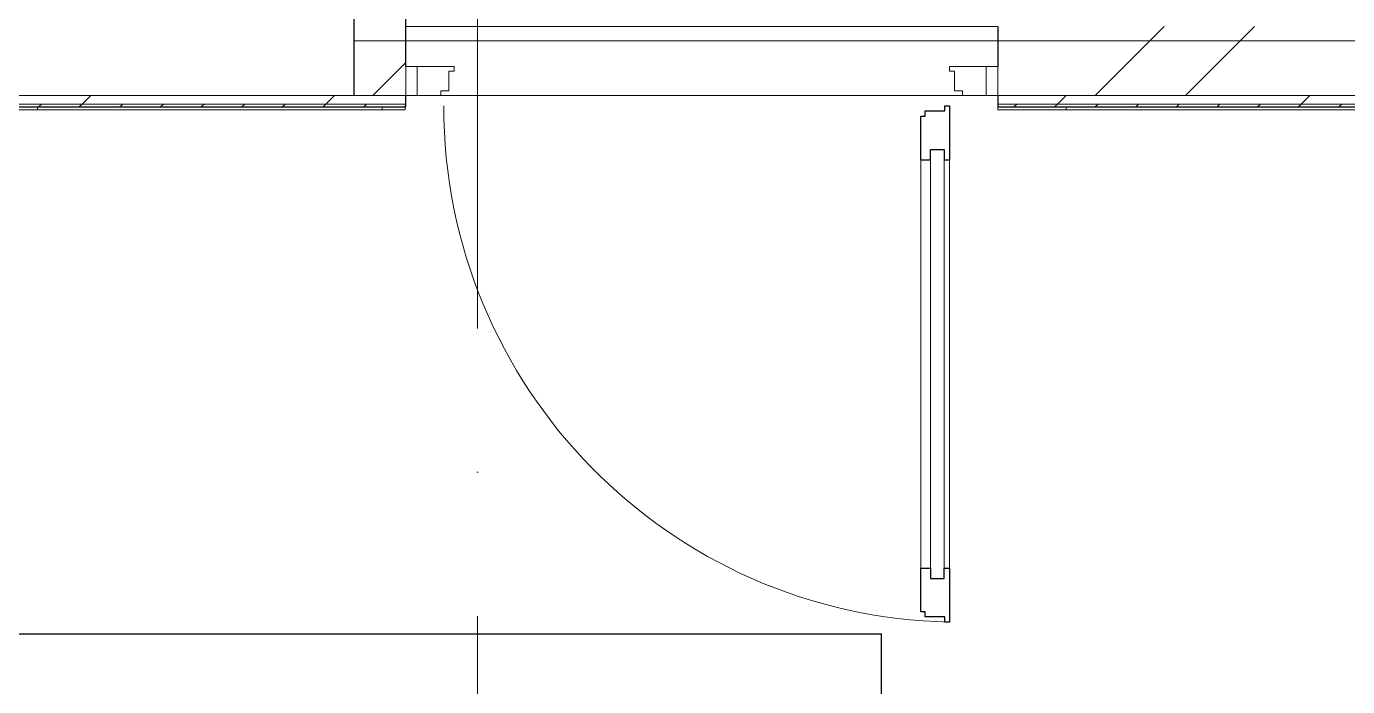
# Model space of a CAD drawing. Header units: millimetres. Extents: x -396912 to 182286, y -43638 to 41610.
# Drawn here: x -9941 to -7642, y -11851 to -10703 of the extents above; entities that cross this region are included whole.
import ezdxf

# ---------------------------------------------------------------- set-up
doc = ezdxf.new("R2010")
doc.units = ezdxf.units.MM
doc.linetypes.add('ADSK_Линия сетки', pattern=[25, 20, -2.5, 0, -2.5])
doc.linetypes.add('ADSK_Сверху', pattern=[450, 300, -150])
for name, color, linetype, lineweight in [('Двери', 252, 'Continuous', 9), ('Линии', 7, 'Continuous', 9), ('лс', 5, 'Continuous', 30), ('Ограждение', 252, 'Continuous', 9), ('Оси', 252, 'Continuous', 9), ('Перекрытие', 252, 'Continuous', 18), ('Стены внутренние', 7, 'Continuous', 18), ('Стены наружные', 7, 'Continuous', 18), ('Стены штриховка', 7, 'Continuous', 9)]:
    doc.layers.add(name, color=color, linetype=linetype, lineweight=lineweight)
doc.layers.add('Двери открывание', color=7, linetype='Continuous', lineweight=9, true_color=0xc0c0c0)

# ---------------------------------------------------------------- blocks, each defined once
blk = doc.blocks.new('1 этаж')
at = {"layer": 'Ограждение', "true_color": 0x636466}
h = blk.add_hatch(dxfattribs=at)
h.set_pattern_fill('FP_26', color=251, style=0, pattern_type=2)
h.set_pattern_definition([(0, (-32121.8, 94), (0, 600), []), (90, (-32121.8, 94), (-600, 4e-14), [])])
h.paths.add_polyline_path([(-15782.8, -11765.7), (-14983.7, -11765.7), (-14983.7, -11760.7), (-16502.8, -11760.7), (-16502.8, -11765.7), (-15823.3, -11765.7)])
h = blk.add_hatch(dxfattribs=at)
h.set_pattern_fill('FP_30', color=251, style=0, pattern_type=2)
h.set_pattern_definition([(0, (-32131.8, 94), (0, 600), []), (90, (-32131.8, 94), (-600, 4e-14), [])])
h.paths.add_polyline_path([(-13670.7, -11765.7), (-13277.8, -11765.7), (-13277.8, -11760.7), (-13952.7, -11760.7), (-13952.7, -11765.7)])
at = {"layer": 'Двери', "color": 251, "true_color": 0x636466}
for p, q in [((-14982.7, -11690.7), (-14962.7, -11690.7)), ((-14982.7, -11740.7), (-14982.7, -11690.7)), ((-14962.7, -11690.7), (-14962.7, -11740.7)), ((-14962.7, -11690.7), (-14898.7, -11690.7)), ((-14962.7, -11740.7), (-14962.7, -11690.7)), ((-14907.7, -11698.7), (-14907.7, -11732.7)), ((-14898.7, -11698.7), (-14907.7, -11698.7)), ((-14898.7, -11690.7), (-14898.7, -11698.7)), ((-14036.7, -11690.7), (-13972.7, -11690.7)), ((-14036.7, -11698.7), (-14036.7, -11690.7)), ((-14027.7, -11698.7), (-14036.7, -11698.7)), ((-14027.7, -11732.7), (-14027.7, -11698.7)), ((-13972.7, -11690.7), (-13952.7, -11690.7)), ((-13972.7, -11740.7), (-13972.7, -11690.7)), ((-13972.7, -11690.7), (-13972.7, -11740.7)), ((-13952.7, -11690.7), (-13952.7, -11740.7)), ((-14962.7, -11740.7), (-14982.7, -11740.7)), ((-14921.7, -11740.7), (-14962.7, -11740.7)), ((-14921.7, -11732.7), (-14921.7, -11740.7)), ((-14907.7, -11732.7), (-14921.7, -11732.7)), ((-14013.7, -11732.7), (-14027.7, -11732.7)), ((-14013.7, -11740.7), (-14013.7, -11732.7)), ((-13972.7, -11740.7), (-14013.7, -11740.7)), ((-13952.7, -11740.7), (-13972.7, -11740.7)), ((-14069.7, -11834.7), (-14069.7, -12580.7)), ((-14045.7, -11834.7), (-14069.7, -11834.7)), ((-14045.7, -12580.7), (-14045.7, -11834.7)), ((-14086.7, -12562.7), (-14086.7, -11852.7)), ((-14036.7, -11852.7), (-14036.7, -12562.7)), ((-14069.7, -12580.7), (-14045.7, -12580.7))]:
    blk.add_line(p, q, dxfattribs=at)
at = {"layer": 'Двери', "color": 251, "lineweight": 30, "true_color": 0x636466}
for p, q in [((-14078.7, -11776.7), (-14078.7, -11767.7)), ((-14078.7, -11767.7), (-14044.7, -11767.7)), ((-14044.7, -11758.7), (-14036.7, -11758.7)), ((-14044.7, -11767.7), (-14044.7, -11758.7)), ((-14036.7, -11758.7), (-14036.7, -11852.7)), ((-14086.7, -11776.7), (-14078.7, -11776.7)), ((-14086.7, -11852.7), (-14086.7, -11776.7)), ((-14069.7, -11852.7), (-14069.7, -11834.7)), ((-14069.7, -11834.7), (-14045.7, -11834.7)), ((-14045.7, -11834.7), (-14045.7, -11852.7)), ((-14086.7, -11852.7), (-14069.7, -11852.7)), ((-14045.7, -11852.7), (-14036.7, -11852.7)), ((-14086.7, -12638.7), (-14086.7, -12562.7)), ((-14086.7, -12562.7), (-14069.7, -12562.7)), ((-14069.7, -12562.7), (-14069.7, -12580.7)), ((-14045.7, -12562.7), (-14036.7, -12562.7)), ((-14045.7, -12580.7), (-14045.7, -12562.7)), ((-14036.7, -12562.7), (-14036.7, -12656.7)), ((-14069.7, -12580.7), (-14045.7, -12580.7)), ((-14078.7, -12638.7), (-14086.7, -12638.7)), ((-14078.7, -12647.7), (-14078.7, -12638.7)), ((-14044.7, -12647.7), (-14078.7, -12647.7)), ((-14044.7, -12656.7), (-14044.7, -12647.7)), ((-14036.7, -12656.7), (-14044.7, -12656.7))]:
    blk.add_line(p, q, dxfattribs=at)
at = {"layer": 'Двери открывание', "color": 251, "true_color": 0x636466}
blk.add_arc((-14018.7, -11758.7), 898, 180, 268.8515, dxfattribs=at)
at = {"layer": 'Линии', "color": 251, "linetype": 'ADSK_Сверху', "ltscale": 100, "true_color": 0x636466}
blk.add_line((-15072.8, -11645.7), (-4252.8, -11645.7), dxfattribs=at)
at = {"layer": 'Ограждение', "color": 251, "true_color": 0x636466}
for p, q in [((-16502.8, -11765.7), (-14983.7, -11765.7)), ((-14983.7, -11760.7), (-14983.7, -11765.7)), ((-13952.7, -11765.7), (-13952.7, -11760.7)), ((-13952.7, -11765.7), (-13277.8, -11765.7))]:
    blk.add_line(p, q, dxfattribs=at)
at = {"layer": 'Оси', "color": 251, "linetype": 'ADSK_Линия сетки', "ltscale": 100, "true_color": 0x636466}
blk.add_line((-14857.8, -2645.7), (-14857.8, -32501.9), dxfattribs=at)
at = {"layer": 'Перекрытие', "color": 251, "ltscale": 100, "true_color": 0x636466}
blk.add_line((-14982.7, -11620.7), (-13952.8, -11620.7), dxfattribs=at)
at = {"layer": 'Стены внутренние', "color": 251, "true_color": 0x636466}
blk.add_line((-15782.8, -11740.7), (-15072.8, -11740.7), dxfattribs=at)
at = {"layer": 'Стены наружные', "color": 251, "lineweight": 30, "true_color": 0x636466}
for p, q in [((-15072.8, -11350.7), (-15072.8, -11740.7)), ((-14982.7, -11690.7), (-14982.7, -11590.7)), ((-13952.7, -11620.7), (-13952.7, -11690.7)), ((-14982.7, -11760.7), (-14982.7, -11740.7)), ((-13952.7, -11740.7), (-13952.7, -11760.7)), ((-16502.8, -11760.7), (-14982.7, -11760.7)), ((-13952.7, -11760.7), (-13277.8, -11760.7))]:
    blk.add_line(p, q, dxfattribs=at)
at = {"layer": 'Стены наружные', "color": 251, "linetype": 'Continuous', "lineweight": 9, "true_color": 0x636466}
for p, q in [((-13782.9, -11740.7), (-13662.9, -11620.7)), ((-13625.7, -11740.7), (-13505.7, -11620.7)), ((-15040.1, -11740.7), (-14982.7, -11683.3)), ((-15545.9, -11755.7), (-15530.9, -11740.7)), ((-15121.6, -11755.7), (-15106.6, -11740.7)), ((-13848.8, -11755.7), (-13833.8, -11740.7)), ((-13424.5, -11755.7), (-13409.5, -11740.7)), ((-15621.6, -11760.7), (-15616.6, -11755.7)), ((-15550.9, -11760.7), (-15545.9, -11755.7)), ((-15480.2, -11760.7), (-15475.2, -11755.7)), ((-15409.4, -11760.7), (-15404.4, -11755.7)), ((-15338.7, -11760.7), (-15333.7, -11755.7)), ((-15268, -11760.7), (-15263, -11755.7)), ((-15197.3, -11760.7), (-15192.3, -11755.7)), ((-15126.6, -11760.7), (-15121.6, -11755.7)), ((-15055.9, -11760.7), (-15050.9, -11755.7)), ((-14985.2, -11760.7), (-14982.7, -11758.2)), ((-13924.5, -11760.7), (-13919.5, -11755.7)), ((-13853.8, -11760.7), (-13848.8, -11755.7)), ((-13783.1, -11760.7), (-13778.1, -11755.7)), ((-13712.4, -11760.7), (-13707.4, -11755.7)), ((-13641.7, -11760.7), (-13636.7, -11755.7)), ((-13571, -11760.7), (-13566, -11755.7)), ((-13500.3, -11760.7), (-13495.3, -11755.7)), ((-13429.5, -11760.7), (-13424.5, -11755.7)), ((-13358.8, -11760.7), (-13353.8, -11755.7))]:
    blk.add_line(p, q, dxfattribs=at)
at = {"layer": 'Стены наружные', "color": 251, "true_color": 0x636466}
blk.add_line((-14013.7, -11740.7), (-14921.7, -11740.7), dxfattribs=at)
at = {"layer": 'Стены штриховка', "color": 251, "true_color": 0x636466}
for p, q in [((-15072.8, -11740.7), (-14982.7, -11740.7)), ((-13952.7, -11740.7), (-13277.8, -11740.7)), ((-16502.8, -11755.7), (-14982.7, -11755.7)), ((-13952.7, -11755.7), (-13277.8, -11755.7))]:
    blk.add_line(p, q, dxfattribs=at)

msp = doc.modelspace()

# ---------------------------------------------------------------- linework, layer by layer
at = {"layer": 'лс', "color": 104}
for p in [(-12834.7, -11758.8), (-8452.5, -14135.6)]:
    msp.add_line(p, (-8452.5, -11758.8), dxfattribs=at)

# ---------------------------------------------------------------- block references
msp.add_blockref('1 этаж', (5702.1, 918.2))

doc.saveas('drawing.dxf')
